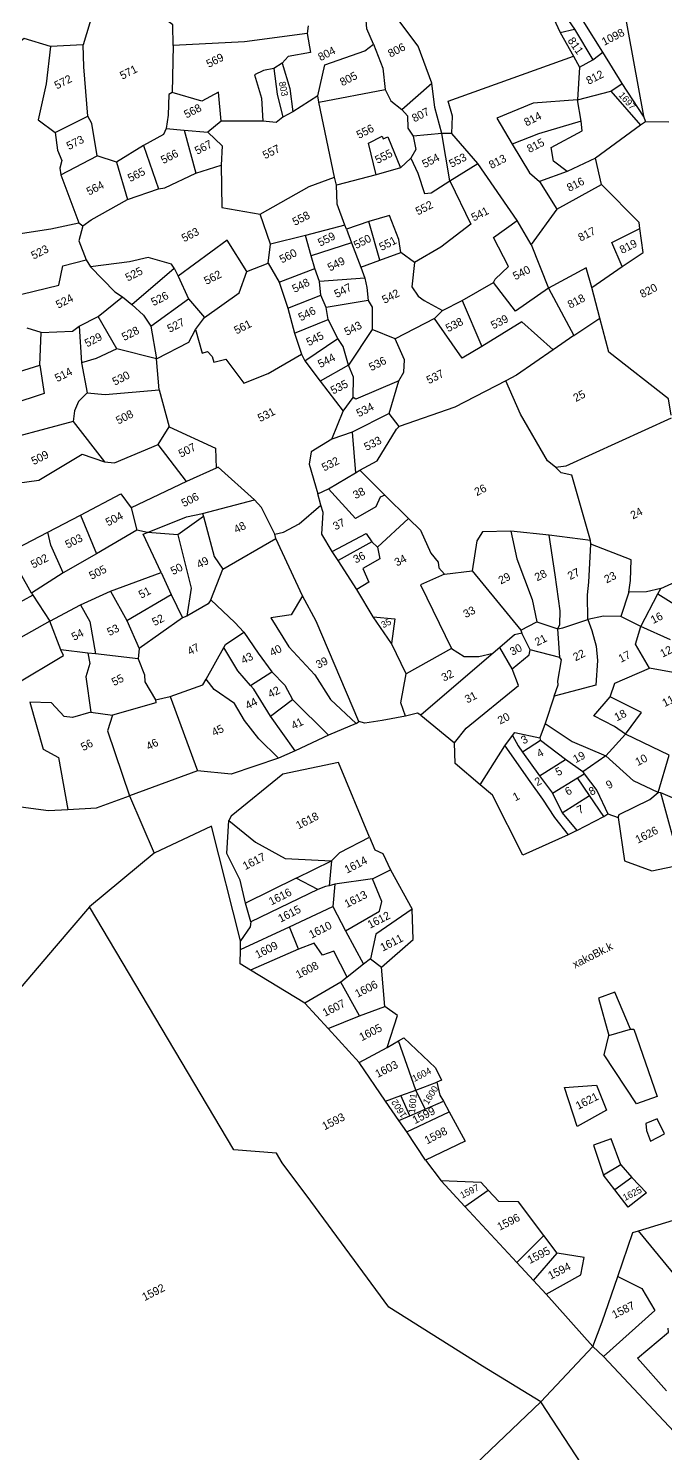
# Model space of a CAD drawing. Header units: metres. Extents: x 255385 to 258919, y 2204351 to 2207088.
# Drawn here: x 256249 to 256534, y 2205048 to 2205686 of the extents above; entities that cross this region are included whole.
import ezdxf

# ---------------------------------------------------------------- set-up
doc = ezdxf.new("R2010")
doc.units = ezdxf.units.M
doc.header["$MEASUREMENT"] = 0
for name, color, linetype in [('POLY_PARCEL', 6, 'Continuous'), ('TEXT_MAPIN', 7, 'Continuous'), ('TEXT_PARCEL', 7, 'Continuous')]:
    doc.layers.add(name, color=color, linetype=linetype)
doc.styles.add('TEXT_MAP', font='KRDEV050.TTF', dxfattribs={"height": 1.8})

# ---------------------------------------------------------------- blocks, each defined once
blk = doc.blocks.new('fdfdf')
at = {"layer": 'POLY_PARCEL'}
for points in [[(1878.67, 2878.16), (1874.26, 2882.41), (1871.59, 2881.93), (1863.42, 2889.07)], [(1890.78, 2880.73), (1885.4, 2875.16)], [(1878.67, 2878.16), (1874.04, 2871.1), (1868.75, 2864.72), (1870.85, 2860.45)], [(1885.4, 2875.16), (1878.67, 2878.16)], [(1879.05, 2860.35), (1883.27, 2870.65), (1885.4, 2875.16)], [(1903.42, 2865.78), (1905.45, 2869.99), (1904.82, 2871.24)], [(1903.42, 2865.78), (1898.38, 2856.48)], [(1931.47, 2854.54), (1918.05, 2859.24), (1903.42, 2865.78)], [(1870.85, 2860.45), (1869.53, 2856.64), (1869.29, 2854.15), (1868.13, 2852.83), (1867.66, 2851.35)], [(1870.85, 2860.45), (1879.05, 2860.35)], [(1876.87, 2851.44), (1879.1, 2858.46), (1879.05, 2860.35)], [(1898.38, 2856.48), (1897.51, 2856.38), (1895.28, 2852.32), (1893.49, 2849.9)], [(1905.31, 2845.71), (1907.68, 2851.83), (1903.47, 2851.69), (1898.38, 2856.48)], [(1931.47, 2854.54), (1930.21, 2850.33), (1925.31, 2851.83), (1923.47, 2851.11)], [(1932.48, 2855.94), (1931.47, 2854.54)], [(1943.68, 2845.56), (1943.92, 2849.34), (1945.42, 2853.01)], [(1951.38, 2831.82), (1952.44, 2840.58), (1950.51, 2851.8), (1945.95, 2853.69)], [(1867.66, 2851.35), (1866.34, 2839.92)], [(1867.66, 2851.35), (1876.87, 2851.44)], [(1880.07, 2848.2), (1876.87, 2851.44)], [(1893.49, 2849.9), (1892.33, 2848.93), (1887.24, 2848.74)], [(1893.49, 2849.9), (1896.94, 2847.71)], [(1921.2, 2850.86), (1918.92, 2851.59), (1916.69, 2851.64), (1915.71, 2846.2), (1913.64, 2841.45)], [(1921.2, 2850.86), (1919.24, 2845.38), (1918.05, 2840.19)], [(1923.47, 2851.11), (1922.39, 2845.23), (1920.62, 2840.24)], [(1923.47, 2851.11), (1921.2, 2850.86)], [(1843.76, 2846.37), (1846.68, 2844.68), (1849.32, 2845.14), (1860.14, 2841.57), (1866.34, 2839.92)], [(1880.07, 2848.2), (1878.48, 2839.61)], [(1887.24, 2848.74), (1880.07, 2848.2)], [(1887.24, 2848.74), (1885.8, 2838.6)], [(1896.94, 2847.71), (1894.9, 2837.9)], [(1896.94, 2847.71), (1901.49, 2844.84)], [(1927.21, 2840.92), (1931.86, 2846.43), (1941.25, 2845.17), (1943.68, 2845.56)], [(1901.49, 2844.84), (1902.94, 2840.72), (1900.81, 2836.9)], [(1905.31, 2845.71), (1901.49, 2844.84)], [(1913.64, 2841.45), (1905.31, 2845.71)], [(1943.68, 2845.56), (1943.1, 2839.8), (1941.4, 2835.26)], [(1918.05, 2840.19), (1916.16, 2839.85), (1913.64, 2841.45)], [(1920.62, 2840.24), (1918.05, 2840.19)], [(1927.21, 2840.92), (1920.62, 2840.24)], [(1926.82, 2839.56), (1927.21, 2840.92)], [(1866.88, 2838.91), (1864.54, 2836.26), (1864.09, 2831.74)], [(1866.34, 2839.92), (1866.88, 2838.91)], [(1866.88, 2838.91), (1869.14, 2839.22), (1878.48, 2839.61)], [(1878.48, 2839.61), (1885.8, 2838.6)], [(1885.8, 2838.6), (1887.2, 2838.13), (1894.9, 2837.9)], [(1894.9, 2837.9), (1900.81, 2836.9)], [(1900.81, 2836.9), (1896.55, 2828.34), (1903.61, 2823.11)], [(1922.27, 2822.92), (1926.82, 2839.56)], [(1926.82, 2839.56), (1941.4, 2835.26)], [(1941.4, 2835.26), (1941.35, 2832.5), (1942.66, 2829.59)], [(1982.55, 2835.99), (1982.32, 2828.83)], [(1982.55, 2835.99), (1984.56, 2835.38), (1985.49, 2828.07)], [(1847.67, 2831.4), (1856, 2829.41), (1858.76, 2832.9), (1864.09, 2831.74)], [(1864.09, 2831.74), (1864.19, 2829.88)], [(1942.66, 2829.59), (1951.38, 2831.82)], [(1948.21, 2820.69), (1949.49, 2826.59), (1951.38, 2831.82)], [(1880.85, 2821.03), (1880.71, 2822.14), (1876.68, 2825.87), (1872.52, 2826.93), (1864.19, 2829.88)], [(1864.19, 2829.88), (1866.51, 2822.38), (1867.58, 2820.59)], [(1942.66, 2829.59), (1943.14, 2827.76), (1941.98, 2825.24), (1942.22, 2823.11)], [(1982.32, 2828.83), (1982.59, 2822.75)], [(1982.32, 2828.83), (1985.49, 2828.07)], [(1985.49, 2828.07), (1986.04, 2820.06)], [(1988.86, 2820.51), (1988.08, 2828.83)], [(1997.85, 2828.34), (1990.42, 2803.56)], [(1847.57, 2821.77), (1845.25, 2824.04)], [(1930.84, 2819.14), (1932.58, 2826.25), (1936.02, 2826.3), (1935.97, 2825.63), (1937.09, 2825.53), (1936.46, 2818.03)], [(1950.22, 2819.67), (1952.17, 2823.09), (1952.85, 2826.53), (1982.59, 2822.75)], [(1843.99, 2815.33), (1847.57, 2821.77)], [(1847.57, 2821.77), (1854.06, 2818.85), (1855.86, 2819.19)], [(1868.64, 2818.08), (1880.85, 2821.03)], [(1895.04, 2813), (1894.32, 2821.27), (1880.85, 2819.05)], [(1880.85, 2821.03), (1880.85, 2819.05)], [(1902.6, 2816), (1903.61, 2823.11)], [(1903.61, 2823.11), (1916.26, 2823.64), (1922.27, 2822.92)], [(1919.46, 2812.27), (1920.04, 2817.25), (1921.83, 2821.13)], [(1921.83, 2821.13), (1922.27, 2822.92)], [(1930.84, 2819.14), (1921.83, 2821.13)], [(1942.22, 2823.11), (1941.4, 2820.11), (1939.51, 2818.95)], [(1948.21, 2820.69), (1942.22, 2823.11)], [(1982.59, 2822.75), (1982.64, 2819.95)], [(1827.04, 2818.28), (1843.99, 2815.33)], [(1855.86, 2819.19), (1852.61, 2811.56)], [(1855.86, 2819.19), (1860.65, 2819.19)], [(1860.65, 2819.19), (1867.58, 2820.59)], [(1861.11, 2810.76), (1860.65, 2819.19)], [(1867.58, 2820.59), (1868.64, 2818.08)], [(1868.64, 2818.08), (1869.85, 2814.79), (1870.24, 2811.84)], [(1880.85, 2819.05), (1880.61, 2813.48)], [(1936.46, 2818.03), (1930.84, 2819.14)], [(1939.51, 2818.95), (1936.46, 2818.03)], [(1939.51, 2818.95), (1939.37, 2815.17), (1938.64, 2810.48), (1940.04, 2809.9), (1945.03, 2810.38)], [(1945.03, 2810.38), (1948.21, 2820.69)], [(1950.22, 2819.67), (1948.21, 2820.69)], [(1952.44, 2811.01), (1950.22, 2819.67)], [(1978.87, 2813.61), (1969.66, 2817.48), (1960.89, 2818.16), (1961.28, 2811.38)], [(1982.64, 2819.95), (1978.87, 2813.61)], [(1982.64, 2819.95), (1986.04, 2820.06)], [(1986.04, 2820.06), (1988.86, 2820.51)], [(1989.48, 2812.27), (1988.86, 2820.51)], [(1843.99, 2815.33), (1841.96, 2809.23), (1826.05, 2811.75)], [(1900.18, 2812.51), (1902.6, 2816)], [(1910.5, 2814.16), (1902.6, 2816)], [(1852.61, 2811.56), (1850.67, 2804.93)], [(1861.11, 2810.76), (1855.95, 2810.91), (1852.61, 2811.56)], [(1870.24, 2811.84), (1868.01, 2804.72)], [(1870.24, 2811.84), (1880.61, 2813.48)], [(1880.61, 2813.48), (1881.87, 2808.11)], [(1881.87, 2808.11), (1891.36, 2809.51), (1895.04, 2813)], [(1895.04, 2813), (1900.18, 2812.51)], [(1900.18, 2812.51), (1900.47, 2807.53)], [(1909.58, 2809.51), (1910.5, 2814.16)], [(1919.46, 2812.27), (1910.5, 2814.16)], [(1919.36, 2811.3), (1919, 2808.02)], [(1919.36, 2811.3), (1919.46, 2812.27)], [(1924.64, 2810.53), (1919.36, 2811.3)], [(1977.46, 2808.9), (1967.62, 2810.74), (1961.28, 2811.38)], [(1961.28, 2811.38), (1961.81, 2803.83), (1962.93, 2801.07)], [(1977.46, 2808.9), (1978.87, 2813.61)], [(1978.87, 2813.61), (1986.47, 2811.9)], [(1986.47, 2811.9), (1989.48, 2812.27)], [(1986.47, 2811.9), (1988.94, 2802.03)], [(1990.42, 2803.56), (1989.48, 2812.27)], [(1868.01, 2804.72), (1861.11, 2810.76)], [(1878.86, 2806.61), (1881.87, 2808.11)], [(1908.99, 2806.61), (1909.58, 2809.51)], [(1919, 2808.02), (1909.58, 2809.51)], [(1919, 2808.02), (1918.35, 2802.19)], [(1922.89, 2801.64), (1924.64, 2810.53)], [(1927.84, 2801.04), (1928.81, 2803.85), (1929.34, 2809.61), (1924.64, 2810.53)], [(1945.03, 2810.38), (1944.79, 2799.59), (1936.46, 2798.04), (1929.63, 2797.66)], [(1945.03, 2810.38), (1952.44, 2811.01)], [(1954.5, 2795.56), (1952.44, 2811.01)], [(1969.46, 2800.29), (1967.82, 2803.72), (1968.74, 2806.72), (1976.63, 2806.87), (1977.46, 2808.9)], [(1844.95, 2800.68), (1825.05, 2804.93)], [(1850.67, 2804.93), (1848, 2804.11), (1846.26, 2802.66), (1844.95, 2800.68)], [(1850.67, 2804.93), (1854.08, 2802.82), (1865.42, 2798.22)], [(1865.42, 2798.22), (1868.01, 2804.72)], [(1868.01, 2804.72), (1876.2, 2804.72), (1878.86, 2806.61)], [(1878.86, 2806.61), (1877.8, 2801.19), (1879.01, 2801), (1879.45, 2799.5), (1879.2, 2798.19), (1881.87, 2797.56), (1883.03, 2790.93), (1888.89, 2790.35), (1897.56, 2790.83)], [(1900.47, 2807.53), (1900.47, 2807.53), (1899.5, 2801.43)], [(1900.47, 2807.53), (1908.99, 2806.61)], [(1908.61, 2803.51), (1908.99, 2806.61)], [(1907.44, 2800.66), (1908.61, 2803.51)], [(1918.06, 2799.58), (1908.61, 2803.51)], [(1918.35, 2802.19), (1918.06, 2799.58)], [(1918.35, 2802.19), (1922.89, 2801.64)], [(1922.89, 2801.64), (1927.84, 2801.04)], [(1988.94, 2802.03), (1976.54, 2800.04)], [(1990.26, 2802.24), (1988.94, 2802.03)], [(1990.42, 2803.56), (1990.26, 2802.24)], [(1994.92, 2799.73), (1990.26, 2802.24)], [(1844.95, 2800.68), (1847.11, 2789.35)], [(1899.5, 2801.43), (1898.29, 2795.72)], [(1899.5, 2801.43), (1907.44, 2800.66)], [(1907.3, 2797.61), (1907.44, 2800.66)], [(1918.06, 2799.58), (1917.48, 2797.49), (1916.42, 2794.74)], [(1929.63, 2797.66), (1927.84, 2801.04)], [(1969.46, 2800.29), (1962.93, 2801.07)], [(1962.93, 2801.07), (1963.56, 2793.77)], [(1976.54, 2800.04), (1969.46, 2800.29)], [(1975.03, 2794.14), (1976.54, 2800.04)], [(1822.69, 2795.69), (1832.04, 2792.45), (1843.38, 2793.17), (1847.11, 2789.35)], [(1865.42, 2798.22), (1863.6, 2789.77)], [(1898.29, 2795.72), (1897.56, 2790.83)], [(1898.29, 2795.72), (1906.48, 2795.04)], [(1906.48, 2795.04), (1907.3, 2797.61)], [(1916.42, 2794.74), (1907.3, 2797.61)], [(1929.63, 2797.66), (1926.54, 2793.02), (1926.88, 2790.55), (1927.66, 2789), (1930.32, 2785.18)], [(1943.4, 2785.57), (1944.03, 2786.05), (1948, 2787.21), (1948, 2794.61), (1954.5, 2795.56)], [(1954.79, 2789.32), (1954.5, 2795.56)], [(1906.48, 2790.25), (1906.48, 2795.04)], [(1916.42, 2794.74), (1916.56, 2793.04), (1914.24, 2788.54)], [(1963.56, 2793.77), (1954.79, 2789.32)], [(1963.56, 2793.77), (1975.03, 2794.14)], [(1978.28, 2781.44), (1978.71, 2782.67), (1975.03, 2794.14)], [(1847.11, 2789.35), (1848.95, 2788.14), (1859.63, 2787.35)], [(1859.63, 2787.35), (1863.6, 2789.77)], [(1863.6, 2789.77), (1870.76, 2780.79), (1868.83, 2776.73)], [(1897.56, 2790.83), (1897.56, 2789.14)], [(1897.56, 2789.14), (1906.48, 2790.25)], [(1897.56, 2789.14), (1898.53, 2783.48)], [(1905.89, 2783.82), (1906.72, 2788.13), (1906.48, 2790.25)], [(1954.79, 2789.32), (1953.82, 2778.81)], [(1861.52, 2777.05), (1859.63, 2787.35)], [(1914.24, 2788.54), (1905.89, 2783.82)], [(1917.92, 2784.36), (1914.24, 2788.54)], [(1935.26, 2785.18), (1943.4, 2785.57)], [(1953.82, 2778.81), (1944.9, 2777.58), (1943.4, 2785.57)], [(1905.89, 2783.82), (1898.53, 2783.48)], [(1898.53, 2783.48), (1900.08, 2775.11)], [(1903.47, 2776.85), (1905.65, 2780.92), (1905.89, 2783.82)], [(1914.34, 2775.55), (1916.27, 2776.76), (1917.68, 2779.18), (1917.92, 2784.36)], [(1927.9, 2784.36), (1917.92, 2784.36)], [(1930.32, 2785.18), (1927.9, 2784.36)], [(1934.53, 2773.95), (1929.4, 2773.57), (1927.9, 2784.36)], [(1930.32, 2785.18), (1935.26, 2785.18)], [(1935.26, 2785.18), (1934.53, 2773.95)], [(1818.67, 2780.98), (1828.55, 2781.08)], [(1819.01, 2770.53), (1818.67, 2780.98)], [(1827.44, 2771.4), (1827.83, 2778.12), (1828.55, 2781.08)], [(1828.55, 2781.08), (1836.84, 2781.16)], [(1836.84, 2781.16), (1836.11, 2771.74)], [(1836.84, 2781.16), (1847.11, 2781.27), (1847.74, 2777.4)], [(1970.77, 2775.61), (1971.21, 2781.49), (1978.28, 2781.44)], [(1970.77, 2775.61), (1976.49, 2776.28), (1978.28, 2781.44)], [(1847.74, 2777.4), (1846.57, 2772.37)], [(1861.52, 2777.05), (1847.74, 2777.4)], [(1868.83, 2776.73), (1861.52, 2777.05)], [(1873.29, 2766.4), (1869.37, 2776.71), (1868.83, 2776.73)], [(1900.08, 2775.11), (1903.47, 2776.85)], [(1914.34, 2775.55), (1903.87, 2776.23), (1903.47, 2776.85)], [(1962.58, 2774.49), (1963.5, 2779.03), (1953.82, 2778.81)], [(1953.82, 2778.81), (1954.1, 2766.74)], [(1894.96, 2770.66), (1900.08, 2775.11)], [(1909.06, 2769.99), (1914.34, 2775.55)], [(1948.44, 2765.97), (1945.05, 2774.78), (1934.53, 2773.95)], [(1961.08, 2767.57), (1962.58, 2774.49)], [(1962.58, 2774.49), (1970.77, 2775.61)], [(1819.06, 2769.99), (1809.13, 2769.7)], [(1827.44, 2771.4), (1819.01, 2770.53)], [(1819.01, 2770.53), (1819.06, 2769.99)], [(1819.06, 2769.99), (1819.81, 2763.02)], [(1836.11, 2771.74), (1827.44, 2771.4)], [(1846.57, 2772.37), (1836.11, 2771.74)], [(1848.49, 2770.85), (1846.57, 2772.37)], [(1847.13, 2761.42), (1847.42, 2770.95), (1848.49, 2770.85)], [(1854.35, 2767.23), (1848.49, 2770.85)], [(1848.49, 2770.85), (1857.89, 2769.94), (1861.47, 2769.02)], [(1894.96, 2770.66), (1889.53, 2770.23), (1887.89, 2768), (1886.58, 2761.18)], [(1899.76, 2769.99), (1894.96, 2770.66)], [(1899.76, 2769.99), (1896.26, 2761.54)], [(1909.06, 2769.99), (1899.76, 2769.99)], [(1909.78, 2766.31), (1909.06, 2769.99)], [(1854.35, 2767.23), (1851.54, 2755.23), (1847.86, 2750.05)], [(1861.32, 2768.28), (1854.35, 2767.23)], [(1861.32, 2768.28), (1859.38, 2759.22), (1859.86, 2755.78)], [(1861.47, 2769.02), (1861.32, 2768.28)], [(1861.47, 2769.02), (1873.29, 2766.4)], [(1873.81, 2757.47), (1873.91, 2764.15), (1873.29, 2766.4)], [(1897.38, 2761.61), (1901.84, 2761.71), (1908.91, 2766.07), (1909.78, 2766.31)], [(1935.84, 2764.61), (1922.86, 2764.52), (1909.78, 2766.31)], [(1954.1, 2766.74), (1948.44, 2765.97)], [(1954.1, 2766.74), (1961.08, 2767.57)], [(1965.45, 2740.8), (1966.57, 2744.39), (1959.41, 2759.78), (1961.08, 2767.57)], [(1819.81, 2763.02), (1827.66, 2763.16)], [(1827.66, 2763.16), (1827.85, 2758.9), (1825.66, 2751.8)], [(1827.66, 2763.16), (1835.07, 2762.87)], [(1936.91, 2742.21), (1935.99, 2744.34), (1935.36, 2756.44), (1935.84, 2764.61)], [(1948.44, 2765.97), (1938.51, 2764.61), (1935.84, 2764.61)], [(1819.81, 2763.02), (1798.13, 2762.15)], [(1819.15, 2756.15), (1819.81, 2763.02)], [(1835.07, 2762.87), (1835.35, 2755.29)], [(1835.07, 2762.87), (1847.13, 2761.42)], [(1847.13, 2761.42), (1846.88, 2755.97)], [(1886.05, 2758.61), (1886.58, 2761.18)], [(1886.58, 2761.18), (1889.2, 2761.08)], [(1889.2, 2761.08), (1896.26, 2761.54)], [(1899.86, 2754.07), (1898.74, 2754.11), (1896.85, 2752.61), (1891.62, 2752.37), (1889.2, 2761.08)], [(1896.26, 2761.54), (1897.38, 2761.61)], [(1897.38, 2761.61), (1899.86, 2754.07)], [(1873.57, 2756.51), (1873.81, 2757.47)], [(1873.81, 2757.47), (1875.78, 2757.02), (1879.75, 2757.07), (1886.05, 2758.61)], [(1883.58, 2748.16), (1883.24, 2752.71), (1885.76, 2756.87), (1886.05, 2758.61)], [(1787.53, 2745.27), (1789.95, 2747.11), (1793.77, 2747.06), (1801.14, 2746.53), (1803.46, 2748.51), (1806.27, 2753.88), (1819.11, 2754.75), (1819.15, 2756.15)], [(1824.24, 2752.75), (1819.15, 2756.15)], [(1835.35, 2755.29), (1834.98, 2748.45)], [(1835.35, 2755.29), (1846.88, 2755.97)], [(1846.88, 2755.97), (1846.79, 2750.1)], [(1854.3, 2750.87), (1859.86, 2755.78)], [(1859.86, 2755.78), (1873.57, 2756.51)], [(1873.07, 2742.26), (1873.57, 2756.51)], [(1899.86, 2754.07), (1902.23, 2746.95)], [(1824.24, 2752.75), (1823.52, 2750.45), (1821.38, 2748.22), (1818.77, 2740.62)], [(1825.66, 2751.8), (1824.24, 2752.75)], [(1833.72, 2746.42), (1825.66, 2751.8)], [(1854.3, 2750.87), (1853.38, 2750.34), (1847.86, 2750.05)], [(1857.6, 2741.05), (1856.77, 2743.85), (1854.3, 2750.87)], [(1818.77, 2740.62), (1814.55, 2741.4), (1813, 2742.46), (1811.84, 2746.48), (1807.53, 2748.85), (1805.4, 2738.06), (1807.68, 2734.82), (1804.24, 2723.47)], [(1834.98, 2748.45), (1833.72, 2746.42)], [(1846.79, 2750.1), (1834.98, 2748.45)], [(1847.86, 2750.05), (1846.79, 2750.1)], [(1883.58, 2748.16), (1892.2, 2748.26), (1892.54, 2746.03)], [(1883.82, 2745.74), (1883.58, 2748.16)], [(1833.72, 2746.42), (1833.33, 2742.64), (1832.7, 2741.19), (1832.98, 2736.5)], [(1892.54, 2746.03), (1883.82, 2745.74)], [(1884.59, 2738), (1883.82, 2745.74)], [(1893.12, 2744.39), (1892.34, 2741.78), (1887.94, 2741.58), (1887.74, 2738.24), (1884.59, 2738)], [(1892.54, 2746.03), (1893.12, 2744.39)], [(1893.12, 2744.39), (1902.23, 2746.95)], [(1902.23, 2746.95), (1903.44, 2743.37), (1903.15, 2737.71), (1903.68, 2735.15), (1903.29, 2733.98), (1903.73, 2732.1)], [(1818.77, 2740.62), (1822.79, 2737.77)], [(1851.99, 2739.96), (1852.7, 2740.42), (1857.6, 2741.05)], [(1857.6, 2741.05), (1858.31, 2735.31), (1859.18, 2730.23)], [(1873.07, 2742.26), (1868.84, 2739.63), (1864.49, 2741.08), (1865.11, 2733.48), (1867.49, 2725.21), (1868.12, 2718.67), (1870.78, 2711.22)], [(1871.51, 2711.34), (1873.26, 2735.82), (1873.07, 2742.26)], [(1936.47, 2723.92), (1939.43, 2738.92), (1937.49, 2740.52), (1936.91, 2742.21)], [(1936.91, 2742.21), (1939.25, 2741.39), (1965.27, 2740.23)], [(1822.79, 2737.77), (1820.22, 2735.16), (1817.99, 2719.91)], [(1832.98, 2736.5), (1832.72, 2735.83), (1822.79, 2737.77)], [(1845.24, 2735.45), (1851.99, 2739.96)], [(1853.49, 2729.66), (1852.42, 2733.87), (1851.99, 2739.96)], [(1885.13, 2730.84), (1884.59, 2738)], [(1832.98, 2736.5), (1836.26, 2735.64)], [(1836.26, 2735.64), (1834.17, 2717.98)], [(1836.26, 2735.64), (1843.99, 2734.61), (1845.24, 2735.45)], [(1851.7, 2712.24), (1849.77, 2718.11), (1848.76, 2723.24), (1848.42, 2727.64), (1845.8, 2732.53), (1845.24, 2735.45)], [(1921.46, 2733.98), (1915.69, 2736.69), (1913.61, 2735.48), (1909.69, 2729.97)], [(1791.34, 2731.4), (1800.22, 2725.24), (1804.24, 2723.47)], [(1903.73, 2732.1), (1897.87, 2732.44), (1897.58, 2716.47)], [(1903.73, 2732.1), (1909.69, 2729.97)], [(1921.46, 2733.98), (1919.84, 2727.8), (1918.72, 2718.08), (1917.42, 2713.14)], [(1928.77, 2729.25), (1921.46, 2733.98)], [(1853.49, 2729.66), (1859.18, 2730.23)], [(1854.41, 2721.43), (1853.78, 2728.59), (1853.49, 2729.66)], [(1859.18, 2730.23), (1860.39, 2726.21), (1860.49, 2722.53)], [(1885.13, 2730.84), (1889.26, 2728.24), (1886.05, 2723.68)], [(1886.05, 2723.68), (1885.13, 2730.84)], [(1909.69, 2729.97), (1913.37, 2713.08)], [(1920.92, 2709.6), (1921.77, 2710.24), (1923.23, 2712.95), (1925.89, 2720.64), (1928.77, 2729.25)], [(1936.47, 2723.92), (1928.77, 2729.25)], [(1804.24, 2723.47), (1810.15, 2720.88), (1817.99, 2719.91)], [(1854.41, 2721.43), (1860.49, 2722.53)], [(1855.81, 2712), (1854.41, 2721.43)], [(1860.49, 2722.53), (1864.05, 2711.71)], [(1885.9, 2716.08), (1886.05, 2723.68)], [(1927.9, 2708.39), (1930.32, 2713.32), (1931.87, 2715.74), (1936.13, 2723.19)], [(1936.13, 2723.19), (1936.47, 2723.92)], [(1938.85, 2709.69), (1940.4, 2711.87), (1942.62, 2715.89), (1936.13, 2723.19)], [(1817.99, 2719.91), (1817.02, 2705.88)], [(1834.17, 2717.98), (1817.99, 2719.91)], [(1851.7, 2712.24), (1840.56, 2713.84), (1834.17, 2717.98)], [(1881.45, 2707.66), (1881.88, 2710.76), (1885.9, 2716.08)], [(1897.58, 2716.47), (1885.9, 2716.08)], [(1897.58, 2716.47), (1899.32, 2713.61), (1902.27, 2712.11), (1905.47, 2711.3)], [(1855.81, 2712), (1851.7, 2712.24)], [(1864.05, 2711.71), (1855.81, 2712)], [(1907.36, 2711.78), (1905.47, 2711.3)], [(1913.22, 2712.36), (1911.57, 2712.79), (1907.36, 2711.78)], [(1907.64, 2706.24), (1907.36, 2711.78)], [(1913.37, 2713.08), (1913.22, 2712.36)], [(1913.22, 2708.19), (1913.22, 2712.36)], [(1913.37, 2713.08), (1917.42, 2713.14)], [(1917.42, 2713.14), (1920.92, 2709.6)], [(1861.82, 2687.06), (1863.28, 2705.24), (1850.92, 2708.57), (1836.29, 2705.38), (1835.37, 2704.77)], [(1870.78, 2711.22), (1864.05, 2711.71)], [(1870.78, 2711.22), (1871.51, 2711.34)], [(1881.45, 2707.66), (1876.31, 2709.16), (1872.58, 2710.42), (1871.51, 2711.34)], [(1905.47, 2711.3), (1897.48, 2709.36), (1884.59, 2706.31)], [(1918.36, 2703.65), (1920.92, 2709.6)], [(1920.92, 2709.6), (1921.99, 2709.26), (1927.9, 2708.39)], [(1938.85, 2709.69), (1934.78, 2705.63)], [(1945.68, 2707.13), (1942.48, 2707.95), (1938.85, 2709.69)], [(1817.02, 2705.88), (1798.65, 2701.74)], [(1825.44, 2679.51), (1831.35, 2705.45), (1817.02, 2705.88)], [(1884.59, 2706.31), (1884.16, 2706.98), (1881.45, 2707.66)], [(1884.59, 2706.31), (1888.57, 2697.31)], [(1888.57, 2697.31), (1892.37, 2699.08), (1907.21, 2702.29), (1907.64, 2706.24)], [(1907.64, 2706.24), (1912.49, 2707.27), (1913.22, 2708.19)], [(1918.36, 2703.65), (1913.22, 2708.19)], [(1927.9, 2708.39), (1927.56, 2705.73), (1926.83, 2702.19), (1925.62, 2699.19), (1922.76, 2694.4), (1913.32, 2696.48)], [(1934.78, 2705.63), (1931.34, 2707.47), (1927.9, 2708.39)], [(1937.78, 2701.56), (1934.78, 2705.63)], [(1937.78, 2701.56), (1944.54, 2706.36)], [(1944.54, 2706.36), (1945.68, 2707.13)], [(1944.54, 2706.36), (1948.41, 2699.9)], [(1945.68, 2707.13), (1953.99, 2706.79)], [(1830.24, 2686.53), (1831.5, 2691.66), (1831.55, 2698.38), (1835.37, 2704.77)], [(1835.37, 2704.77), (1838.52, 2697.75), (1842.74, 2691.42), (1851.84, 2686.24)], [(1913.32, 2696.48), (1915.26, 2698.32), (1915.55, 2699.1), (1918.45, 2702.97), (1918.36, 2703.65)], [(1798.65, 2701.74), (1787.97, 2697.29), (1765.4, 2688), (1749.9, 2682), (1745.25, 2677.11), (1718.82, 2651.35)], [(1838.5, 2556.46), (1830.45, 2569.5), (1817.71, 2590.93), (1812.92, 2620.16), (1811.08, 2630.76), (1810.93, 2633.27), (1802.7, 2638.26), (1798.65, 2701.74)], [(1935.26, 2692.32), (1934.92, 2698.56), (1937.78, 2701.56)], [(1942.37, 2695.82), (1937.78, 2701.56)], [(1889.39, 2686.27), (1886.58, 2693.1), (1888.57, 2697.31)], [(1913.32, 2696.48), (1908.67, 2691.89)], [(1898.35, 2691.55), (1900.96, 2692.85)], [(1900.96, 2692.85), (1900.95, 2690.18), (1901.21, 2688.45)], [(1900.96, 2692.85), (1901.64, 2693.19), (1906.15, 2689.56)], [(1924.46, 2690.58), (1926.78, 2692.85), (1935.26, 2692.32)], [(1889.39, 2686.27), (1898.35, 2691.55)], [(1898.35, 2691.55), (1899.71, 2681.82), (1900.39, 2677.03), (1900.97, 2672.14), (1901.89, 2667.26)], [(1906.15, 2689.56), (1906, 2688.98)], [(1908.67, 2691.89), (1906.15, 2689.56)], [(1908.67, 2691.89), (1912.25, 2685.55), (1917.53, 2679.26)], [(1923.68, 2681.58), (1922.28, 2684.24), (1919.23, 2688.45), (1924.46, 2690.58)], [(1923.68, 2681.58), (1929.11, 2684.24), (1924.46, 2690.58)], [(1945.18, 2684.71), (1935.26, 2692.32)], [(1829.38, 2682.24), (1830.24, 2686.53)], [(1842.98, 2686.38), (1830.24, 2686.53)], [(1842.98, 2686.38), (1851.84, 2686.24)], [(1846.14, 2681.86), (1842.98, 2686.38)], [(1851.84, 2686.24), (1848.83, 2681.47)], [(1851.84, 2686.24), (1854.36, 2687.01), (1861.82, 2687.06)], [(1861.82, 2687.06), (1861.68, 2684.01), (1862.84, 2682.46), (1862.7, 2678.37)], [(1901.89, 2667.26), (1890.75, 2667.84), (1890.84, 2682.94), (1889.39, 2686.27)], [(1906, 2688.98), (1901.21, 2688.45)], [(1901.21, 2688.45), (1902.23, 2682.02)], [(1909.1, 2682.6), (1906, 2688.98)], [(1829.38, 2682.24), (1828.75, 2681.28), (1825.44, 2679.51)], [(1846.14, 2681.86), (1829.38, 2682.24)], [(1848.83, 2681.47), (1847.98, 2681.66), (1846.14, 2681.86)], [(1850.11, 2681.18), (1847.44, 2676.92)], [(1850.11, 2681.18), (1848.83, 2681.47)], [(1858.2, 2678.42), (1850.11, 2681.18)], [(1902.23, 2682.02), (1909.1, 2682.6)], [(1902.23, 2682.02), (1903, 2677.18)], [(1911.28, 2678.39), (1909.1, 2682.6)], [(1917.53, 2679.26), (1923.68, 2681.58)], [(1930.31, 2672.91), (1923.68, 2681.58)], [(1824.45, 2672.59), (1823.02, 2674.92), (1824.51, 2677.73)], [(1824.51, 2677.73), (1825.44, 2679.51)], [(1824.51, 2677.73), (1836.64, 2677.26)], [(1836.21, 2671.89), (1836.64, 2677.26)], [(1836.64, 2677.26), (1847.44, 2676.92)], [(1847.44, 2676.92), (1847.49, 2670.73)], [(1847.49, 2670.73), (1856.31, 2671.21), (1857.76, 2672.95), (1858.2, 2678.42)], [(1858.2, 2678.42), (1862.7, 2678.37)], [(1862.7, 2678.37), (1863.03, 2668.29)], [(1903, 2677.18), (1902.95, 2672.29)], [(1903, 2677.18), (1909.64, 2677.71)], [(1909.64, 2677.71), (1911.38, 2677.81)], [(1910.22, 2672.92), (1909.64, 2677.71)], [(1917.53, 2679.26), (1911.28, 2678.39)], [(1911.28, 2678.39), (1911.38, 2677.81)], [(1911.38, 2677.81), (1912.2, 2673.16), (1912.06, 2667.4)], [(1924.33, 2666.54), (1920.53, 2671.42), (1917.53, 2679.26)], [(1836.21, 2671.89), (1824.45, 2672.59)], [(1831.93, 2660.4), (1824.45, 2672.59)], [(1843.05, 2661.29), (1843.08, 2667.87), (1840.37, 2668.21), (1839.94, 2671.5), (1836.21, 2671.89)], [(1847.49, 2670.73), (1847.67, 2662.23)], [(1902.95, 2672.29), (1910.22, 2672.92)], [(1902.95, 2672.29), (1904.11, 2667.26)], [(1910.94, 2667.31), (1910.22, 2672.92)], [(1924.33, 2666.54), (1930.31, 2672.91)], [(1863.03, 2668.29), (1853.2, 2666.98), (1849.62, 2662.63)], [(1850.97, 2659.77), (1860.13, 2662.09), (1863.03, 2668.29)], [(1904.11, 2667.26), (1901.89, 2667.26)], [(1904.11, 2667.26), (1910.94, 2667.31)], [(1910.94, 2667.31), (1912.06, 2667.4)], [(1912.06, 2667.4), (1913.71, 2665.61)], [(1913.71, 2665.61), (1910.58, 2656.24), (1915.01, 2651.48), (1921.34, 2649.75), (1924.75, 2666.18)], [(1913.71, 2665.61), (1914.19, 2666.1), (1921.89, 2665.95), (1924.33, 2666.54)], [(1924.75, 2666.18), (1924.33, 2666.54)], [(1926.63, 2663.97), (1924.75, 2666.18)], [(1841.28, 2660.93), (1831.93, 2660.4)], [(1843.05, 2661.29), (1841.28, 2660.93)], [(1841.63, 2652.29), (1841.28, 2660.93)], [(1847.67, 2662.23), (1843.05, 2661.29)], [(1849.62, 2662.63), (1847.67, 2662.23)], [(1849.62, 2662.63), (1850.97, 2659.77)], [(1831.93, 2660.4), (1834.03, 2652.97)], [(1847.63, 2651.59), (1850.97, 2659.77)], [(1836.78, 2642.98), (1834.03, 2652.97)], [(1834.03, 2652.97), (1841.63, 2652.29)], [(1841.63, 2652.29), (1847.63, 2651.59)], [(1843.9, 2643.17), (1849.23, 2648.45), (1847.63, 2651.59)], [(1836.78, 2642.98), (1843.9, 2643.17)], [(1838.09, 2632.53), (1836.78, 2642.98)], [(1843.9, 2643.17), (1846.86, 2643.27)], [(1845.29, 2631.67), (1846.86, 2643.27)], [(1846.86, 2643.27), (1848.26, 2643.32), (1851.5, 2634.12), (1851.5, 2631.03), (1850.34, 2631.08)], [(1838.09, 2632.53), (1841.76, 2632.09)], [(1838.81, 2627.3), (1838.09, 2632.53)], [(1841.46, 2627.13), (1841.76, 2632.09)], [(1841.76, 2632.09), (1845.29, 2631.67)], [(1845.25, 2626.87), (1845.29, 2631.67)], [(1845.29, 2631.67), (1850.34, 2631.08)], [(1850.34, 2631.08), (1849.62, 2628.17), (1849.71, 2626.58)], [(1894.6, 2621.92), (1895.23, 2630.93), (1891.32, 2631.42), (1889.57, 2622.9)], [(1838.81, 2627.3), (1841.46, 2627.13)], [(1839.2, 2624.21), (1838.81, 2627.3)], [(1841.46, 2627.13), (1845.25, 2626.87)], [(1845.25, 2626.87), (1849.71, 2626.58)], [(1849.71, 2626.58), (1849.78, 2623.88)], [(1839.2, 2624.21), (1849.78, 2623.88)], [(1840.07, 2616.66), (1839.2, 2624.21)], [(1849.78, 2623.88), (1849.95, 2616.37), (1840.07, 2616.66)], [(1894.6, 2621.92), (1895.23, 2621.57), (1893.06, 2605.71), (1888.1, 2606.34), (1886.7, 2619.47), (1889.57, 2622.9)], [(1889.57, 2622.9), (1894.6, 2621.92)], [(1840.07, 2616.66), (1841.13, 2610.85)], [(1873.9, 2607.87), (1875.35, 2617), (1882.01, 2614.23), (1881.45, 2608.15), (1873.9, 2607.87)], [(1849.61, 2604.22), (1848.98, 2606.45), (1841.13, 2610.85)], [(1841.13, 2610.85), (1843.21, 2603.3)], [(1843.21, 2603.3), (1849.61, 2604.22)], [(1843.21, 2603.3), (1847.94, 2586.78)], [(1856.12, 2589.43), (1854.5, 2598.76), (1850.53, 2600.84), (1849.61, 2604.22)], [(1878.76, 2595.71), (1879.49, 2601.95), (1875.32, 2602.44), (1874.26, 2595.42)], [(1890.77, 2601.23), (1888.01, 2601.42), (1887.43, 2600.02), (1887.14, 2597.4), (1890.68, 2597.5), (1890.77, 2601.23)], [(1878.76, 2595.71), (1874.26, 2595.42)], [(1875.02, 2591.3), (1874.26, 2595.42)], [(1878.76, 2595.71), (1879.68, 2592.08)], [(1879.68, 2592.08), (1875.02, 2591.3)], [(1879.68, 2592.08), (1881.04, 2587.53), (1875.9, 2586.52), (1875.02, 2591.3)], [(1847.94, 2586.78), (1856.12, 2589.43)], [(1847.94, 2586.78), (1849.46, 2581.48)], [(1856.97, 2584.53), (1856.12, 2589.43)], [(1849.46, 2581.48), (1856.97, 2584.53)], [(1850.62, 2577.46), (1859.54, 2577.76), (1861.92, 2580.9), (1856.97, 2584.53)], [(1849.46, 2581.48), (1850.62, 2577.46)], [(1866.74, 2573.65), (1874.3, 2580.96), (1875.56, 2580.67)], [(1887.87, 2562.72), (1878.62, 2566.88), (1875.56, 2580.67)], [(1875.56, 2580.67), (1886.46, 2578.78), (1887.87, 2562.72)], [(1850.62, 2577.46), (1854.6, 2562.22)], [(1854.6, 2562.22), (1858.99, 2566.2), (1866.74, 2573.65)], [(1866.74, 2573.65), (1870.32, 2568.81), (1870.71, 2563.05), (1855.73, 2559.11)], [(1854.6, 2562.22), (1838.5, 2556.46)], [(1854.6, 2562.22), (1855.73, 2559.11)], [(1855.73, 2559.11), (1866.73, 2520.98), (1866.58, 2514.16), (1865.28, 2484.69)], [(1864.84, 2545.75), (1862.32, 2555.29), (1871.23, 2557.32), (1871.53, 2558.14)], [(1838.5, 2556.46), (1816.99, 2549.98), (1773.93, 2537.54), (1744.86, 2529.22)], [(1860.97, 2408.44), (1849.3, 2440.81), (1849.44, 2454.6), (1847.85, 2477.4), (1846.45, 2488.31), (1843.83, 2510.15), (1840.34, 2539.62), (1838.5, 2556.46)]]:
    blk.add_lwpolyline(points, dxfattribs=at)
at = {"layer": 'TEXT_MAPIN', "style": 'TEXT_MAP'}
blk.add_text('xakoBk.k', height=1.8, dxfattribs=at).set_placement((1889.63, 2639.74))
at = {"layer": 'TEXT_PARCEL', "style": 'TEXT_MAP'}
for s, height, p in [('572', 1.8, (1875.57, 2868.85)), ('571', 1.8, (1889.7, 2864.11)), ('569', 1.8, (1908.22, 2857.64)), ('573', 1.8, (1871.81, 2855.47)), ('568', 1.8, (1898.59, 2849.78)), ('804', 1.8, (1931.32, 2847.57)), ('564', 1.8, (1871.17, 2844.3)), ('565', 1.8, (1880.81, 2842.78)), ('566', 1.8, (1889.29, 2843.02)), ('567', 1.8, (1897.03, 2841.42)), ('805', 1.8, (1933.13, 2840.31)), ('806', 1.8, (1945.7, 2841.14)), ('523', 1.8, (1853.53, 2837.13)), ('557', 1.8, (1910.18, 2833.58)), ('556', 1.8, (1931.08, 2828.06)), ('807', 1.8, (1943.88, 2825.72)), ('524', 1.8, (1853.46, 2824.77)), ('525', 1.8, (1870.16, 2823.1)), ('563', 1.8, (1885.46, 2825.23)), ('555', 1.8, (1932.25, 2821.16)), ('1098', 1.8, (1989.75, 2821.67)), ('558', 1.8, (1909.35, 2817.19)), ('529', 1.8, (1855.29, 2814.08)), ('526', 1.8, (1872.81, 2815.54)), ('562', 1.8, (1885.6, 2814.39)), ('554', 1.8, (1941.25, 2815.51)), ('553', 1.8, (1946.69, 2812.82)), ('814', 1.8, (1965.94, 2813.44)), ('812', 1.8, (1982.65, 2815.43)), ('514', 1.8, (1845.75, 2810.14)), ('528', 1.8, (1863.38, 2811.56)), ('560', 1.8, (1902.91, 2810.99)), ('559', 1.8, (1912.32, 2810.42)), ('527', 1.8, (1873.33, 2808.56)), ('550', 1.8, (1919.27, 2806.27)), ('552', 1.8, (1935.1, 2806.71)), ('813', 1.8, (1954.54, 2808.5)), ('815', 1.8, (1963.81, 2807.82)), ('530', 1.8, (1856.92, 2803.56)), ('548', 1.8, (1902.44, 2803.77)), ('549', 1.8, (1911.73, 2804.46)), ('551', 1.8, (1924.17, 2803.29)), ('561', 1.8, (1886.56, 2801.4)), ('541', 1.8, (1945.66, 2799.78)), ('546', 1.8, (1900.78, 2797.46)), ('547', 1.8, (1910.36, 2798.46)), ('509', 1.8, (1832.56, 2795.93)), ('508', 1.8, (1853.67, 2795.4)), ('816', 1.8, (1967.84, 2795.95)), ('545', 1.8, (1899.84, 2791.65)), ('542', 1.8, (1919.35, 2792.41)), ('543', 1.8, (1908.52, 2789.84)), ('544', 1.8, (1899.92, 2786.09)), ('540', 1.8, (1947.99, 2783.76)), ('817', 1.8, (1965.01, 2784.83)), ('507', 1.8, (1862.83, 2782.38)), ('531', 1.8, (1882.34, 2781.4)), ('535', 1.8, (1899.78, 2779.49)), ('536', 1.8, (1909.83, 2780.25)), ('538', 1.8, (1929.21, 2780.21)), ('819', 1.8, (1972.07, 2778.11)), ('502', 1.8, (1821.89, 2775.26)), ('503', 1.8, (1830.83, 2775.74)), ('504', 1.8, (1841.2, 2776.07)), ('539', 1.8, (1938.57, 2776.17)), ('506', 1.8, (1858.35, 2772.16)), ('534', 1.8, (1902.61, 2772.29)), ('537', 1.8, (1920.04, 2771.75)), ('818', 1.8, (1956.06, 2772.47)), ('505', 1.8, (1832.43, 2767.04)), ('532', 1.8, (1890.14, 2764.98)), ('533', 1.8, (1900.72, 2764.76)), ('820', 1.8, (1971.61, 2767.19)), ('48', 1.8, (1866.17, 2761.52)), ('51', 1.8, (1840.43, 2758.19)), ('50', 1.8, (1849.25, 2759.65)), ('49', 1.8, (1855.13, 2758.3)), ('54', 1.8, (1822.67, 2756.6)), ('38', 1.8, (1893.57, 2756.22)), ('53', 1.8, (1830.28, 2753.92)), ('37', 1.8, (1886.37, 2752.03)), ('25', 1.8, (1947.65, 2753.18)), ('52', 1.8, (1840.32, 2751.32)), ('55', 1.8, (1826.09, 2743.43)), ('36', 1.8, (1887.04, 2743.3)), ('26', 1.8, (1918.22, 2744.44)), ('47', 1.8, (1844.41, 2741.87)), ('34', 1.8, (1895, 2738.5)), ('56', 1.8, (1813.27, 2733.55)), ('43', 1.8, (1854.24, 2734.59)), ('40', 1.8, (1860.77, 2733.2)), ('46', 1.8, (1826.45, 2727.02)), ('39', 1.8, (1868.79, 2726.04)), ('35', 1.5, (1885.94, 2727.52)), ('45', 1.8, (1840.99, 2723.1)), ('44', 1.8, (1850.47, 2725.07)), ('42', 1.8, (1856.18, 2725.05)), ('29', 1.8, (1914, 2724.27)), ('24', 1.8, (1947.12, 2723.81)), ('33', 1.8, (1903.52, 2721.13)), ('28', 1.8, (1921.58, 2721.18)), ('27', 1.8, (1928.33, 2718.08)), ('41', 1.8, (1857.62, 2716.35)), ('23', 1.8, (1935.3, 2713.66)), ('32', 1.8, (1892.66, 2710.62)), ('30', 1.8, (1909.02, 2708.82)), ('21', 1.8, (1914.98, 2708.19)), ('31', 1.8, (1895.1, 2703.87)), ('22', 1.8, (1921.12, 2701.25)), ('16', 1.8, (1940.49, 2700.78)), ('1618', 1.8, (1848.39, 2695.87)), ('20', 1.8, (1899.54, 2696.27)), ('17', 1.8, (1930.07, 2696.32)), ('1617', 1.8, (1833.57, 2693.15)), ('12', 1.8, (1938.94, 2693.08)), ('3', 1.8, (1902.19, 2689.92)), ('4', 1.8, (1903.99, 2685.64)), ('18', 1.8, (1923.26, 2685)), ('1616', 1.8, (1835.18, 2683.4)), ('1614', 1.8, (1853.61, 2682.06)), ('11', 1.8, (1934.31, 2682.96)), ('1615', 1.8, (1835.3, 2679.03)), ('1', 1.8, (1894.74, 2679.36)), ('2', 1.8, (1900.66, 2680.13)), ('5', 1.8, (1905.84, 2680.02)), ('19', 1.8, (1910.71, 2680.82)), ('1613', 1.8, (1850.09, 2675.18)), ('6', 1.8, (1905.78, 2675.13)), ('1609', 1.8, (1827, 2674.14)), ('1610', 1.8, (1839.85, 2672.65)), ('8', 1.8, (1910.53, 2672.7)), ('9', 1.8, (1914.66, 2672.25)), ('10', 1.8, (1922.88, 2673.9)), ('1612', 1.8, (1852.59, 2668.66)), ('7', 1.8, (1906.28, 2670.22)), ('1608', 1.8, (1833.1, 2665.96)), ('1611', 1.8, (1852.82, 2662.79)), ('1607', 1.8, (1834.58, 2655.61)), ('1606', 1.8, (1843.03, 2656.11)), ('1626', 1.8, (1914.98, 2658.33)), ('1605', 1.8, (1839.45, 2646.97)), ('1603', 1.8, (1838.9, 2637.97)), ('1604', 1.5, (1845.82, 2633.43)), ('1593', 1.8, (1822.9, 2632.9)), ('1599', 1.8, (1841.63, 2624.92)), ('1592', 1.8, (1769.36, 2617.07)), ('1598', 1.8, (1842, 2619.62)), ('1621', 1.8, (1875.83, 2611.09)), ('1597', 1.5, (1843.5, 2605.15)), ('1596', 1.8, (1847.72, 2594.87)), ('1595', 1.8, (1850.38, 2585.13)), ('1625', 1.5, (1875.88, 2588.05)), ('1594', 1.8, (1852.92, 2579.87)), ('1587', 1.8, (1861.75, 2565.51))]:
    blk.add_text(s, height=height, dxfattribs=at).set_placement(p)
for s, height, rotation, p in [('803', 1.5, 254.7293, (1920.8, 2847.63)), ('811', 1.8, 277.9519, (1982.87, 2826.48)), ('1697', 1.5, 284.8738, (1987.46, 2810.28)), ('1602', 1.5, 95.3275, (1840.99, 2627.5)), ('1601', 1.5, 57.6188, (1842.74, 2627.05)), ('1600', 1.5, 30.3656, (1846.19, 2627.37))]:
    blk.add_text(s, height=height, rotation=rotation, dxfattribs=at).set_placement(p)
blk = doc.blocks.new('GFDGFDDGEWE')
at = {"xscale": 1.988515468938585, "yscale": 1.988515468938585, "zscale": 1.988515468938585, "rotation": 27.01368120761968}
blk.add_blockref('fdfdf', (255529.68, 2198881.96), dxfattribs=at)

msp = doc.modelspace()

# ---------------------------------------------------------------- block references
msp.add_blockref('GFDGFDDGEWE', (0, 0))

doc.saveas('drawing.dxf')
